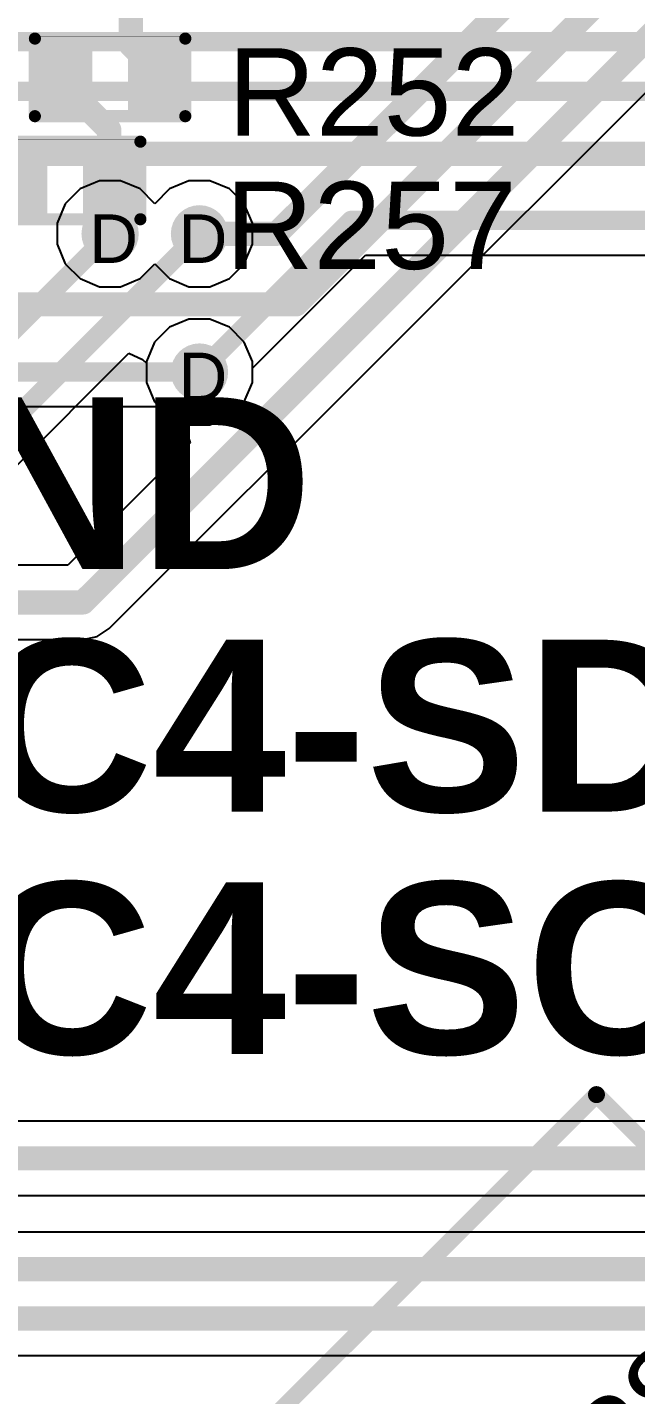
# Model space of a CAD drawing. Header units: inches. Extents: x -11 to 5428, y 0 to 5423.
# Drawn here: x 176.87 to 183.24, y 32.24 to 46.56 of the extents above; entities that cross this region are included whole.
import ezdxf

# ---------------------------------------------------------------- set-up
doc = ezdxf.new("R2010")
doc.units = ezdxf.units.IN
for name, color, linetype in [('Bottom Layer', 5, 'Continuous'), ('Drill Drawing', 1, 'Continuous'), ('GND', 16, 'Continuous'), ('PWR', 76, 'Continuous'), ('Top Layer', 1, 'Continuous'), ('Top Overlay', 2, 'Continuous'), ('Top Paste', 8, 'Continuous'), ('Top Solder', 216, 'Continuous'), ('Via Holes', 16, 'Continuous')]:
    doc.layers.add(name, color=color, linetype=linetype)
doc.styles.add('Arial', font='', dxfattribs={"height": 0.2})
doc.styles.add('Arial_Bold', font='', dxfattribs={"height": 0.2})
doc.styles.get('Arial').set_extended_font_data('Arial')
doc.styles.get('Arial_Bold').set_extended_font_data('Arial', bold=True)

# ---------------------------------------------------------------- blocks, each defined once
blk = doc.blocks.new('R___0402_663')
at = {"layer": 'Top Layer'}
for points in [[(-0.69849746, -0.3175), (-0.69849746, 0.3175), (-0.24129746, 0.3175), (-0.24129746, -0.3175)], [(0.24130254, -0.3175), (0.24130254, 0.3175), (0.6985025399999999, 0.3175), (0.6985025399999999, -0.3175)]]:
    blk.add_hatch(color=1, dxfattribs=at).paths.add_polyline_path(points)
at = {"layer": 'Top Paste'}
for points in [[(-0.69849746, -0.3175), (-0.69849746, 0.3175), (-0.24129746, 0.3175), (-0.24129746, -0.3175)], [(0.24130254, -0.3175), (0.24130254, 0.3175), (0.6985025399999999, 0.3175), (0.6985025399999999, -0.3175)]]:
    blk.add_hatch(color=8, dxfattribs=at).paths.add_polyline_path(points)
at = {"layer": 'Top Solder'}
for points in [[(-0.7534986199999999, -0.37250116), (-0.7534986199999999, 0.37250116), (-0.1862962999999999, 0.37250116), (-0.1862963, -0.37250116)], [(0.18630138, -0.37250116), (0.18630138, 0.37250116), (0.7535037, 0.37250116), (0.7535037, -0.37250116)]]:
    blk.add_hatch(color=216, dxfattribs=at).paths.add_polyline_path(points)
at = {"layer": 'Top Overlay'}
for points in [[(-0.78739746, 0.4064, 0.127, 0.127, 0), (-0.78739746, -0.4064, 0.127, 0.127, 0)], [(0.78740254, 0.4064, 0.127, 0.127, 0), (-0.78739746, 0.4064, 0.127, 0.127, 0)], [(0.78740254, 0.4064, 0.127, 0.127, 0), (0.78740254, -0.4064, 0.127, 0.127, 0)], [(0.78740254, -0.4064, 0.127, 0.127, 0), (-0.78739746, -0.4064, 0.127, 0.127, 0)], [(0.8128025399999999, -0.4318, 0.0032258, 0.0032258, 0), (-0.8127974599999999, -0.4318, 0.0032258, 0.0032258, 0)]]:
    blk.add_lwpolyline(points, format="xyseb", dxfattribs=at)
for points in [[(-0.8191474599999999, 0.4064, 0.0635, 0.0635, 1), (-0.7556474599999999, 0.4064, 0.0635, 0.0635, 1)], [(-0.8191474599999999, 0.4064, 0.0635, 0.0635, 1), (-0.7556474599999999, 0.4064, 0.0635, 0.0635, 1)], [(0.75565254, 0.4064, 0.0635, 0.0635, 1), (0.8191525399999998, 0.4064, 0.0635, 0.0635, 1)], [(0.75565254, 0.4064, 0.0635, 0.0635, 1), (0.8191525399999998, 0.4064, 0.0635, 0.0635, 1)], [(-0.8191474599999999, -0.4064, 0.0635, 0.0635, 1), (-0.7556474599999999, -0.4064, 0.0635, 0.0635, 1)], [(-0.8191474599999999, -0.4064, 0.0635, 0.0635, 1), (-0.7556474599999999, -0.4064, 0.0635, 0.0635, 1)], [(0.75565254, -0.4064, 0.0635, 0.0635, 1), (0.8191525399999998, -0.4064, 0.0635, 0.0635, 1)], [(0.75565254, -0.4064, 0.0635, 0.0635, 1), (0.8191525399999998, -0.4064, 0.0635, 0.0635, 1)], [(-0.8136026399999999, -0.4318, 0.0016129, 0.0016129, 1), (-0.81199228, -0.4318, 0.0016129, 0.0016129, 1)], [(0.81199736, -0.4318, 0.0016129, 0.0016129, 1), (0.8136077199999999, -0.4318, 0.0016129, 0.0016129, 1)]]:
    blk.add_lwpolyline(points, format="xyseb", close=True, dxfattribs=at)
blk = doc.blocks.new('R___0402_668')
at = {"layer": 'Top Layer'}
for points in [[(-0.69849746, -0.3175), (-0.69849746, 0.3175), (-0.24129746, 0.3175), (-0.24129746, -0.3175)], [(0.24130254, -0.3175), (0.24130254, 0.3175), (0.6985025399999999, 0.3175), (0.6985025399999999, -0.3175)]]:
    blk.add_hatch(color=1, dxfattribs=at).paths.add_polyline_path(points)
at = {"layer": 'Top Paste'}
for points in [[(-0.69849746, -0.3175), (-0.69849746, 0.3175), (-0.24129746, 0.3175), (-0.24129746, -0.3175)], [(0.24130254, -0.3175), (0.24130254, 0.3175), (0.6985025399999999, 0.3175), (0.6985025399999999, -0.3175)]]:
    blk.add_hatch(color=8, dxfattribs=at).paths.add_polyline_path(points)
at = {"layer": 'Top Solder'}
for points in [[(-0.7534986199999999, -0.37250116), (-0.7534986199999999, 0.37250116), (-0.1862962999999999, 0.37250116), (-0.1862963, -0.37250116)], [(0.18630138, -0.37250116), (0.18630138, 0.37250116), (0.7535037, 0.37250116), (0.7535037, -0.37250116)]]:
    blk.add_hatch(color=216, dxfattribs=at).paths.add_polyline_path(points)
at = {"layer": 'Top Overlay'}
for points in [[(-0.78739746, 0.4064, 0.127, 0.127, 0), (-0.78739746, -0.4064, 0.127, 0.127, 0)], [(0.78740254, 0.4064, 0.127, 0.127, 0), (-0.78739746, 0.4064, 0.127, 0.127, 0)], [(0.78740254, 0.4064, 0.127, 0.127, 0), (0.78740254, -0.4064, 0.127, 0.127, 0)], [(0.78740254, -0.4064, 0.127, 0.127, 0), (-0.78739746, -0.4064, 0.127, 0.127, 0)], [(0.8128025399999999, -0.4318, 0.0032258, 0.0032258, 0), (-0.8127974599999999, -0.4318, 0.0032258, 0.0032258, 0)]]:
    blk.add_lwpolyline(points, format="xyseb", dxfattribs=at)
for points in [[(-0.8191474599999999, 0.4064, 0.0635, 0.0635, 1), (-0.7556474599999999, 0.4064, 0.0635, 0.0635, 1)], [(-0.8191474599999999, 0.4064, 0.0635, 0.0635, 1), (-0.7556474599999999, 0.4064, 0.0635, 0.0635, 1)], [(0.75565254, 0.4064, 0.0635, 0.0635, 1), (0.8191525399999998, 0.4064, 0.0635, 0.0635, 1)], [(0.75565254, 0.4064, 0.0635, 0.0635, 1), (0.8191525399999998, 0.4064, 0.0635, 0.0635, 1)], [(-0.8191474599999999, -0.4064, 0.0635, 0.0635, 1), (-0.7556474599999999, -0.4064, 0.0635, 0.0635, 1)], [(-0.8191474599999999, -0.4064, 0.0635, 0.0635, 1), (-0.7556474599999999, -0.4064, 0.0635, 0.0635, 1)], [(0.75565254, -0.4064, 0.0635, 0.0635, 1), (0.8191525399999998, -0.4064, 0.0635, 0.0635, 1)], [(0.75565254, -0.4064, 0.0635, 0.0635, 1), (0.8191525399999998, -0.4064, 0.0635, 0.0635, 1)], [(-0.8136026399999999, -0.4318, 0.0016129, 0.0016129, 1), (-0.81199228, -0.4318, 0.0016129, 0.0016129, 1)], [(0.81199736, -0.4318, 0.0016129, 0.0016129, 1), (0.8136077199999999, -0.4318, 0.0016129, 0.0016129, 1)]]:
    blk.add_lwpolyline(points, format="xyseb", close=True, dxfattribs=at)

msp = doc.modelspace()

# ---------------------------------------------------------------- hatches: boundary and pattern name
at = {"layer": 'Bottom Layer'}
h = msp.add_hatch(color=5, dxfattribs=at)
edge = h.paths.add_edge_path()
edge.add_arc((177.7371096, 44.3992127), 0.2999994, 0, 360)
h = msp.add_hatch(color=5, dxfattribs=at)
edge = h.paths.add_edge_path()
edge.add_arc((178.67298022, 44.3992127), 0.2999994, 0, 360)
h = msp.add_hatch(color=5, dxfattribs=at)
edge = h.paths.add_edge_path()
edge.add_arc((178.67298022, 42.95141269999999), 0.2999994, 0, 360)
at = {"layer": 'GND'}
h = msp.add_hatch(color=16, dxfattribs=at)
edge = h.paths.add_edge_path()
edge.add_arc((177.7371096, 44.3992127), 0.2999994, 0, 360)
h = msp.add_hatch(color=16, dxfattribs=at)
edge = h.paths.add_edge_path()
edge.add_arc((178.67298022, 44.3992127), 0.2999994, 0, 360)
h = msp.add_hatch(color=16, dxfattribs=at)
edge = h.paths.add_edge_path()
edge.add_arc((178.67298022, 42.95141269999999), 0.2999994, 0, 360)
at = {"layer": 'PWR'}
h = msp.add_hatch(color=76, dxfattribs=at)
edge = h.paths.add_edge_path()
edge.add_arc((177.7371096, 44.3992127), 0.2999994, 0, 360)
h = msp.add_hatch(color=76, dxfattribs=at)
edge = h.paths.add_edge_path()
edge.add_arc((178.67298022, 44.3992127), 0.2999994, 0, 360)
h = msp.add_hatch(color=76, dxfattribs=at)
edge = h.paths.add_edge_path()
edge.add_arc((178.67298022, 42.95141269999999), 0.2999994, 0, 360)
at = {"layer": 'Top Layer'}
msp.add_hatch(color=1, dxfattribs=at).paths.add_polyline_path([(175.7800904, 44.6405127), (177.0259096, 44.6405127), (177.0259096, 45.2755127), (175.7800904, 45.2755127)])
h = msp.add_hatch(color=1, dxfattribs=at)
edge = h.paths.add_edge_path()
edge.add_arc((177.7371096, 44.3992127), 0.2999994, 0, 360)
h = msp.add_hatch(color=1, dxfattribs=at)
edge = h.paths.add_edge_path()
edge.add_arc((178.67298022, 44.3992127), 0.2999994, 0, 360)
h = msp.add_hatch(color=1, dxfattribs=at)
edge = h.paths.add_edge_path()
edge.add_arc((178.67298022, 42.95141269999999), 0.2999994, 0, 360)
at = {"layer": 'Via Holes'}
h = msp.add_hatch(color=7, dxfattribs=at)
edge = h.paths.add_edge_path()
edge.add_arc((177.7371096, 44.3992127), 0.1499997, 0, 360)
h = msp.add_hatch(color=7, dxfattribs=at)
edge = h.paths.add_edge_path()
edge.add_arc((178.67298022, 44.3992127), 0.1499997, 0, 360)
h = msp.add_hatch(color=7, dxfattribs=at)
edge = h.paths.add_edge_path()
edge.add_arc((178.67298022, 42.95141269999999), 0.1499997, 0, 360)

# ---------------------------------------------------------------- linework, layer by layer
at = {"layer": 'Bottom Layer'}
for p, q in [((179.22697962, 42.9926623), (180.41109714, 44.17678236)), ((180.41109714, 44.17678236), (193.9020252, 44.17678236)), ((176.70319752, 41.9166802), (177.9350391, 43.14852178)), ((177.9350391, 43.14852178), (178.07519884, 43.08229636)), ((178.07519884, 43.08229636), (178.11898082, 43.04509552)), ((178.11898082, 43.04509552), (178.11898082, 42.8412148)), ((179.22697962, 42.8412148), (179.22697962, 42.9926623)), ((178.11898082, 42.8412148), (178.20332152, 42.63759824)), ((179.14263892, 42.63759824), (179.22697962, 42.8412148)), ((178.20332152, 42.63759824), (178.35916576, 42.481754)), ((178.98679468, 42.481754), (179.14263892, 42.63759824)), ((178.35916576, 42.481754), (178.56278232, 42.3974133)), ((178.56278232, 42.3974133), (178.78317812, 42.3974133)), ((178.78317812, 42.3974133), (178.98679468, 42.481754)), ((193.21985486, 35.1040192), (175.31735574, 35.1040192)), ((171.13832676, 34.32708908), (193.38076132, 34.32708908)), ((195.99642538, 33.94184981999999), (176.00747628, 33.94184981999999)), ((176.38169956, 32.649922), (192.07900624, 32.649922))]:
    msp.add_line(p, q, dxfattribs=at)
for points in [[(173.05637474, 46.41283834, 0.2032, 0.2032, 0), (190.3868303, 46.41283834, 0.2032, 0.2032, 0)], [(173.29813702, 45.89260062, 0.2032, 0.2032, 0), (190.5889635, 45.89260062, 0.2032, 0.2032, 0)], [(173.80946442, 45.23714853999999, 0.254, 0.254, 0), (193.68187578, 45.23714853999999, 0.254, 0.254, 0)], [(178.67298022, 42.95141269999999, 0.2032, 0.2032, 0), (180.2609171, 44.53934958, 0.2032, 0.2032, 0)], [(180.2609171, 44.53934958, 0.2032, 0.2032, 0), (193.9020379, 44.53934958, 0.2032, 0.2032, 0)], [(175.69762422, 42.35972732, 0.2032, 0.2032, 0), (177.7371096, 44.3992127, 0.2032, 0.2032, 0)], [(176.3406303, 42.06686277999999, 0.2032, 0.2032, 0), (178.67298022, 44.3992127, 0.2032, 0.2032, 0)], [(171.13832676, 34.71555414, 0.254, 0.254, 0), (193.38076132, 34.71555414, 0.254, 0.254, 0)], [(176.00747628, 33.55338476, 0.254, 0.254, 0), (196.15733184, 33.55338476, 0.254, 0.254, 0)], [(176.2207931, 33.03838706, 0.254, 0.254, 0), (196.38993742, 33.03838706, 0.254, 0.254, 0)]]:
    msp.add_lwpolyline(points, format="xyseb", dxfattribs=at)
for points in [[(180.2101171, 44.53934958, 0.1016, 0.1016, 1), (180.3117171, 44.53934958, 0.1016, 0.1016, 1)], [(180.2101171, 44.53934958, 0.1016, 0.1016, 1), (180.3117171, 44.53934958, 0.1016, 0.1016, 1)], [(177.6863096, 44.3992127, 0.1016, 0.1016, 1), (177.7879096, 44.3992127, 0.1016, 0.1016, 1)], [(178.62218022, 44.3992127, 0.1016, 0.1016, 1), (178.72378022, 44.3992127, 0.1016, 0.1016, 1)], [(178.62218022, 42.95141269999999, 0.1016, 0.1016, 1), (178.72378022, 42.95141269999999, 0.1016, 0.1016, 1)]]:
    msp.add_lwpolyline(points, format="xyseb", close=True, dxfattribs=at)
at = {"layer": 'GND'}
for p, q in [((177.42329514, 44.8688714), (177.2674509, 44.71302716)), ((177.6269117, 44.9532121), (177.42329514, 44.8688714)), ((177.8473075, 44.9532121), (177.6269117, 44.9532121)), ((178.05092406, 44.8688714), (177.8473075, 44.9532121)), ((178.20504618, 44.71475182), (178.05092406, 44.8688714)), ((178.35916576, 44.8688714), (178.20504618, 44.71475182)), ((178.56278232, 44.9532121), (178.35916576, 44.8688714)), ((178.78317812, 44.9532121), (178.56278232, 44.9532121)), ((178.98679468, 44.8688714), (178.78317812, 44.9532121)), ((179.14263892, 44.71302716), (178.98679468, 44.8688714)), ((177.2674509, 44.71302716), (177.1831102, 44.5094106)), ((179.22697962, 44.5094106), (179.14263892, 44.71302716)), ((177.1831102, 44.5094106), (177.1831102, 44.2890148)), ((179.22697962, 44.2890148), (179.22697962, 44.5094106)), ((177.1831102, 44.2890148), (177.2674509, 44.08539824)), ((179.14263892, 44.08539824), (179.22697962, 44.2890148)), ((177.2674509, 44.08539824), (177.42329514, 43.929554)), ((178.05092406, 43.929554), (178.20504618, 44.08367358)), ((178.20504618, 44.08367358), (178.35916576, 43.929554)), ((178.98679468, 43.929554), (179.14263892, 44.08539824)), ((177.42329514, 43.929554), (177.6269117, 43.8452133)), ((177.6269117, 43.8452133), (177.8473075, 43.8452133)), ((177.8473075, 43.8452133), (178.05092406, 43.929554)), ((178.35916576, 43.929554), (178.56278232, 43.8452133)), ((178.56278232, 43.8452133), (178.78317812, 43.8452133)), ((178.78317812, 43.8452133), (178.98679468, 43.929554)), ((178.35916576, 43.4210714), (178.20332152, 43.26522715999999)), ((178.56278232, 43.50541209999999), (178.35916576, 43.4210714)), ((178.78317812, 43.50541209999999), (178.56278232, 43.50541209999999)), ((178.98679468, 43.4210714), (178.78317812, 43.50541209999999)), ((179.14263892, 43.26522715999999), (178.98679468, 43.4210714)), ((178.20332152, 43.26522715999999), (178.11898082, 43.06161059999999)), ((179.22697962, 43.06161059999999), (179.14263892, 43.26522715999999)), ((178.11898082, 43.06161059999999), (178.11898082, 42.8412148)), ((179.22697962, 42.8412148), (179.22697962, 43.06161059999999)), ((178.11898082, 42.8412148), (178.20332152, 42.63759824)), ((179.14263892, 42.63759824), (179.22697962, 42.8412148)), ((178.20332152, 42.63759824), (178.35916576, 42.481754)), ((178.98679468, 42.481754), (179.14263892, 42.63759824)), ((178.35916576, 42.481754), (178.56278232, 42.3974133)), ((178.56278232, 42.3974133), (178.78317812, 42.3974133)), ((178.78317812, 42.3974133), (178.98679468, 42.481754))]:
    msp.add_line(p, q, dxfattribs=at)
at = {"layer": 'PWR'}
for p, q in [((177.42329514, 44.8688714), (177.2674509, 44.71302716)), ((177.6269117, 44.9532121), (177.42329514, 44.8688714)), ((177.8473075, 44.9532121), (177.6269117, 44.9532121)), ((178.05092406, 44.8688714), (177.8473075, 44.9532121)), ((178.20504618, 44.71475182), (178.05092406, 44.8688714)), ((178.35916576, 44.8688714), (178.20504618, 44.71475182)), ((178.56278232, 44.9532121), (178.35916576, 44.8688714)), ((178.78317812, 44.9532121), (178.56278232, 44.9532121)), ((178.98679468, 44.8688714), (178.78317812, 44.9532121)), ((179.14263892, 44.71302716), (178.98679468, 44.8688714)), ((177.2674509, 44.71302716), (177.1831102, 44.5094106)), ((179.22697962, 44.5094106), (179.14263892, 44.71302716)), ((177.1831102, 44.5094106), (177.1831102, 44.2890148)), ((179.22697962, 44.2890148), (179.22697962, 44.5094106)), ((177.1831102, 44.2890148), (177.2674509, 44.08539824)), ((179.14263892, 44.08539824), (179.22697962, 44.2890148)), ((177.2674509, 44.08539824), (177.42329514, 43.929554)), ((178.05092406, 43.929554), (178.20504618, 44.08367358)), ((178.20504618, 44.08367358), (178.35916576, 43.929554)), ((178.98679468, 43.929554), (179.14263892, 44.08539824)), ((177.42329514, 43.929554), (177.6269117, 43.8452133)), ((177.6269117, 43.8452133), (177.8473075, 43.8452133)), ((177.8473075, 43.8452133), (178.05092406, 43.929554)), ((178.35916576, 43.929554), (178.56278232, 43.8452133)), ((178.56278232, 43.8452133), (178.78317812, 43.8452133)), ((178.78317812, 43.8452133), (178.98679468, 43.929554)), ((178.35916576, 43.4210714), (178.20332152, 43.26522715999999)), ((178.56278232, 43.50541209999999), (178.35916576, 43.4210714)), ((178.78317812, 43.50541209999999), (178.56278232, 43.50541209999999)), ((178.98679468, 43.4210714), (178.78317812, 43.50541209999999)), ((179.14263892, 43.26522715999999), (178.98679468, 43.4210714)), ((178.20332152, 43.26522715999999), (178.11898082, 43.06161059999999)), ((179.22697962, 43.06161059999999), (179.14263892, 43.26522715999999)), ((178.11898082, 43.06161059999999), (178.11898082, 42.8412148)), ((179.22697962, 42.8412148), (179.22697962, 43.06161059999999)), ((178.11898082, 42.8412148), (178.20332152, 42.63759824)), ((179.14263892, 42.63759824), (179.22697962, 42.8412148)), ((178.20332152, 42.63759824), (178.35916576, 42.481754)), ((178.98679468, 42.481754), (179.14263892, 42.63759824)), ((178.35916576, 42.481754), (178.56278232, 42.3974133)), ((178.56278232, 42.3974133), (178.78317812, 42.3974133)), ((178.78317812, 42.3974133), (178.98679468, 42.481754))]:
    msp.add_line(p, q, dxfattribs=at)
at = {"layer": 'Top Layer'}
for p, q in [((177.72898414, 40.26372694), (186.03054234, 48.56528513999999)), ((174.3456254, 42.58884548), (178.25207428, 42.58884548)), ((178.25207428, 42.58884548), (178.35916576, 42.481754)), ((178.35916576, 42.481754), (178.50181216, 42.42266851999999)), ((178.50181216, 42.42266851999999), (178.57619352, 42.20967936)), ((178.57619352, 42.20967936), (177.29339192, 40.92687776)), ((177.29339192, 40.92687776), (172.23526894, 40.92687776)), ((177.60295696, 40.17951831999999), (177.72898414, 40.26372694)), ((173.47104244, 40.14994764), (177.45429838, 40.14994764)), ((177.45429838, 40.14994764), (177.60295696, 40.17951831999999))]:
    msp.add_line(p, q, dxfattribs=at)
for points in [[(179.48129458, 44.3992127, 0.254, 0.254, 0), (185.36008394, 50.27800206, 0.254, 0.254, 0)], [(179.68370718, 43.6601997, 0.254, 0.254, 0), (185.62956778, 49.6060603, 0.254, 0.254, 0)], [(177.45429838, 40.53841269999999, 0.254, 0.254, 0), (185.86963588, 48.9537502, 0.254, 0.254, 0)], [(177.9530096, 46.38041269999999, 0.254, 0.254, 0), (177.9530096, 47.0020015, 0.254, 0.254, 0)], [(177.9530096, 46.38041269999999, 0.254, 0.254, 0), (178.2070096, 46.1264127, 0.254, 0.254, 0)], [(177.2672096, 45.9486127, 0.254, 0.254, 0), (177.2672096, 46.0375127, 0.254, 0.254, 0)], [(178.2070096, 46.0375127, 0.254, 0.254, 0), (178.2070096, 46.1264127, 0.254, 0.254, 0)], [(177.2672096, 45.9486127, 0.254, 0.254, 0), (177.3688096, 45.8470127, 0.254, 0.254, 0)], [(177.3688096, 45.8470127, 0.254, 0.254, 0), (177.36881214, 45.8470127, 0.254, 0.254, 0)], [(177.36881214, 45.8470127, 0.254, 0.254, 0), (177.72802148, 45.48780336, 0.254, 0.254, 0)], [(177.72802148, 44.96710082, 0.254, 0.254, 0), (177.72802148, 45.48780336, 0.254, 0.254, 0)], [(177.72802148, 44.96710082, 0.254, 0.254, 0), (177.7371096, 44.9580127, 0.254, 0.254, 0)], [(177.7371096, 44.3992127, 0.254, 0.254, 0), (177.7371096, 44.9580127, 0.254, 0.254, 0)], [(178.67298022, 44.3992127, 0.254, 0.254, 0), (179.48129458, 44.3992127, 0.254, 0.254, 0)], [(174.70309738, 43.6601997, 0.254, 0.254, 0), (179.68370718, 43.6601997, 0.254, 0.254, 0)], [(174.3456127, 42.95141269999999, 0.2032, 0.2032, 0), (178.67298022, 42.95141269999999, 0.2032, 0.2032, 0)], [(172.23526894, 40.53841269999999, 0.254, 0.254, 0), (177.45429838, 40.53841269999999, 0.254, 0.254, 0)]]:
    msp.add_lwpolyline(points, format="xyseb", dxfattribs=at)
for points in [[(177.8895096, 46.38041269999999, 0.127, 0.127, 1), (178.0165096, 46.38041269999999, 0.127, 0.127, 1)], [(177.8895096, 46.38041269999999, 0.127, 0.127, 1), (178.0165096, 46.38041269999999, 0.127, 0.127, 1)], [(177.2037096, 46.0375127, 0.127, 0.127, 1), (177.3307096, 46.0375127, 0.127, 0.127, 1)], [(178.1435096, 46.1264127, 0.127, 0.127, 1), (178.2705096, 46.1264127, 0.127, 0.127, 1)], [(178.1435096, 46.1264127, 0.127, 0.127, 1), (178.2705096, 46.1264127, 0.127, 0.127, 1)], [(178.1435096, 46.0375127, 0.127, 0.127, 1), (178.2705096, 46.0375127, 0.127, 0.127, 1)], [(177.2037096, 45.9486127, 0.127, 0.127, 1), (177.3307096, 45.9486127, 0.127, 0.127, 1)], [(177.2037096, 45.9486127, 0.127, 0.127, 1), (177.3307096, 45.9486127, 0.127, 0.127, 1)], [(177.3053096, 45.8470127, 0.127, 0.127, 1), (177.4323096, 45.8470127, 0.127, 0.127, 1)], [(177.3053096, 45.8470127, 0.127, 0.127, 1), (177.4323096, 45.8470127, 0.127, 0.127, 1)], [(177.30531214, 45.8470127, 0.127, 0.127, 1), (177.43231214, 45.8470127, 0.127, 0.127, 1)], [(177.30531214, 45.8470127, 0.127, 0.127, 1), (177.43231214, 45.8470127, 0.127, 0.127, 1)], [(177.66452148, 45.48780336, 0.127, 0.127, 1), (177.79152148, 45.48780336, 0.127, 0.127, 1)], [(177.66452148, 45.48780336, 0.127, 0.127, 1), (177.79152148, 45.48780336, 0.127, 0.127, 1)], [(177.66452148, 44.96710082, 0.127, 0.127, 1), (177.79152148, 44.96710082, 0.127, 0.127, 1)], [(177.66452148, 44.96710082, 0.127, 0.127, 1), (177.79152148, 44.96710082, 0.127, 0.127, 1)], [(177.6736096, 44.9580127, 0.127, 0.127, 1), (177.8006096, 44.9580127, 0.127, 0.127, 1)], [(177.6736096, 44.9580127, 0.127, 0.127, 1), (177.8006096, 44.9580127, 0.127, 0.127, 1)], [(177.6736096, 44.3992127, 0.127, 0.127, 1), (177.8006096, 44.3992127, 0.127, 0.127, 1)], [(178.60948022, 44.3992127, 0.127, 0.127, 1), (178.73648022, 44.3992127, 0.127, 0.127, 1)], [(179.41779458, 44.3992127, 0.127, 0.127, 1), (179.54479458, 44.3992127, 0.127, 0.127, 1)], [(179.41779458, 44.3992127, 0.127, 0.127, 1), (179.54479458, 44.3992127, 0.127, 0.127, 1)], [(179.62020718, 43.6601997, 0.127, 0.127, 1), (179.74720718, 43.6601997, 0.127, 0.127, 1)], [(179.62020718, 43.6601997, 0.127, 0.127, 1), (179.74720718, 43.6601997, 0.127, 0.127, 1)], [(178.62218022, 42.95141269999999, 0.1016, 0.1016, 1), (178.72378022, 42.95141269999999, 0.1016, 0.1016, 1)], [(177.39079838, 40.53841269999999, 0.127, 0.127, 1), (177.51779838, 40.53841269999999, 0.127, 0.127, 1)], [(177.39079838, 40.53841269999999, 0.127, 0.127, 1), (177.51779838, 40.53841269999999, 0.127, 0.127, 1)]]:
    msp.add_lwpolyline(points, format="xyseb", close=True, dxfattribs=at)
at = {"layer": 'Top Overlay'}
for points in [[(177.93008102, 30.48307848, 0.1778, 0.1778, 0), (182.82969784, 35.3826953, 0.1778, 0.1778, 0)], [(182.82969784, 35.3826953, 0.1778, 0.1778, 0), (186.7759155, 31.43647764, 0.1778, 0.1778, 0)]]:
    msp.add_lwpolyline(points, format="xyseb", dxfattribs=at)
msp.add_lwpolyline([(182.78524784, 35.3826953, 0.08889999999999999, 0.08889999999999999, 1), (182.87414784, 35.3826953, 0.08889999999999999, 0.08889999999999999, 1)], format="xyseb", close=True, dxfattribs=at)
msp.add_lwpolyline([(182.78524784, 35.3826953, 0.08889999999999999, 0.08889999999999999, 1), (182.87414784, 35.3826953, 0.08889999999999999, 0.08889999999999999, 1)], format="xyseb", close=True, dxfattribs=at)

# ---------------------------------------------------------------- block references
at = {"rotation": 180}
for name, p in [('R___0402_668', (177.73711214, 46.0375127)), ('R___0402_663', (177.26721214, 44.9580127))]:
    msp.add_blockref(name, p, dxfattribs=at)

# ---------------------------------------------------------------- texts
at = {"layer": 'Drill Drawing', "style": 'Arial'}
for p in [(177.5170313, 44.09449652), (178.45290192, 44.09449652), (178.45290192, 42.64669652)]:
    msp.add_text('D', height=0.508, dxfattribs=at).set_placement(p)
at = {"layer": 'Top Overlay', "style": 'Arial'}
for s, p in [('R252', (178.96895372, 45.42806002)), ('R257', (178.94355372, 44.03106002))]:
    msp.add_text(s, height=0.9143999999999999, dxfattribs=at).set_placement(p)
at = {"layer": 'Top Overlay'}
for s, height, rotation, style, p in [('GND', 1.79999894, 360, 'Arial_Bold', (174.27091384, 40.88741632)), ('I2C4-SDA', 1.79999894, 360, 'Arial_Bold', (174.27091384, 38.34741632)), ('I2C4-SCL', 1.79999894, 360, 'Arial_Bold', (174.27091384, 35.80741632)), ('R381', 0.9143999999999999, 45, 'Arial', (182.51335862, 30.57550908))]:
    msp.add_text(s, height=height, rotation=rotation, dxfattribs=dict(at, style=style)).set_placement(p)

doc.saveas('drawing.dxf')
